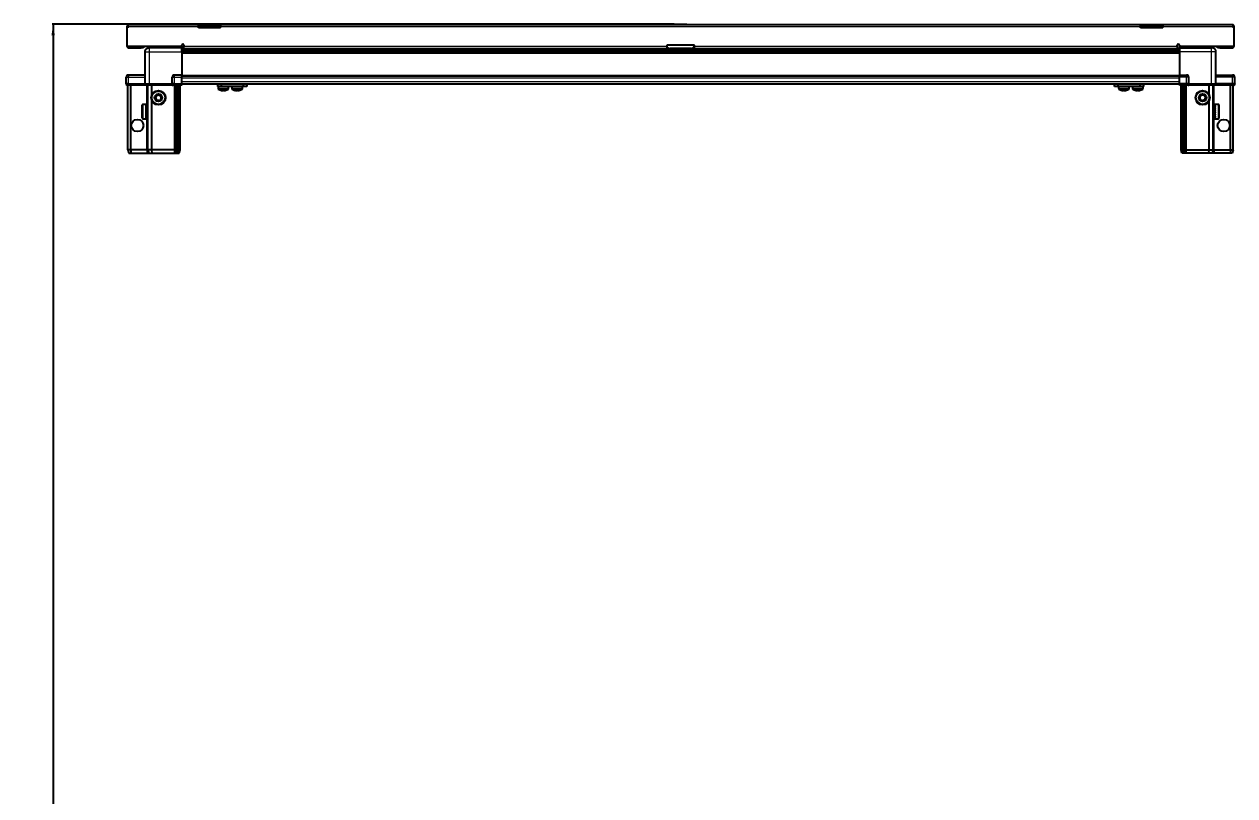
# Model space of a CAD drawing. Header units: millimetres. Extents: x 355 to 4962, y -1219 to 1488.
# Drawn here: x 419 to 1511, y 99 to 795 of the extents above; entities that cross this region are included whole.
import ezdxf

# ---------------------------------------------------------------- set-up
doc = ezdxf.new("R2010")
doc.units = ezdxf.units.MM
doc.layers.add('FORMAT', color=7, linetype='Continuous')
doc.styles.add('SLDTEXTSTYLE0', font='TXT', dxfattribs={"width": 0.75})
doc.dimstyles.new('SLDDIMSTYLE0', dxfattribs={"dimtxt": 20, "dimasz": 10, "dimexe": 0, "dimexo": 0.0625, "dimgap": 5, "dimtad": 2, "dimdec": 1, "dimrnd": 1e-09, "dimzin": 12, "dimdsep": 46, "dimtxsty": 'SLDTEXTSTYLE0', "dimsah": 1, "dimcen": 0.09, "dimadec": 0, "dimazin": 3, "dimtfac": 1, "dimtofl": 0, "dimtmove": 0, "dimatfit": 3, "dimfxl": 0, "dimfrac": 2, "dimtolj": 1, "dimtzin": 12, "dimarcsym": 0})

# ---------------------------------------------------------------- blocks, each defined once
blk = doc.blocks.new('_D_8')
at = {"layer": 'FORMAT'}
for p, q in [((1005.6, 794.5), (444.4, 794.5)), ((445.4, 794.5), (445.4, -1212.5)), ((514, -1212.5), (444.4, -1212.5))]:
    blk.add_line(p, q, dxfattribs=at)
for points in [[(445.4, 794.5), (443.9, 784.5), (446.9, 784.5)], [(445.4, -1212.5), (446.9, -1202.5), (443.9, -1202.5)]]:
    blk.add_solid(points, dxfattribs=at)
at = {"layer": 'FORMAT', "insert": (419.6, -238.5), "char_height": 20, "attachment_point": 1, "rotation": 90, "style": 'SLDTEXTSTYLE0'}
blk.add_mtext('2007', dxfattribs=at)

msp = doc.modelspace()

# ---------------------------------------------------------------- linework, layer by layer
at = {"color": 7, "linetype": 'Continuous', "lineweight": 25}
for p, q in [((512.9, 792.11), (511.9, 792.11)), ((511.9, 792.11), (511.9, 791.21)), ((512.9, 791.21), (511.9, 791.21)), ((511.9, 791.21), (511.9, 774.71)), ((512.9, 792.11), (512.9, 791.21)), ((513.5, 794.21), (576.4, 794.21)), ((576.4, 792.11), (576.4, 794.21)), ((576.4, 794.21), (586.4, 794.21)), ((586.4, 792.71), (576.4, 792.71)), ((576.4, 791.21), (576.4, 792.11)), ((596.4, 791.21), (576.4, 791.21)), ((586.4, 794.21), (596.4, 794.21)), ((596.4, 792.71), (586.4, 792.71)), ((596.4, 794.21), (1426.4, 794.21)), ((596.4, 794.21), (596.4, 792.11)), ((596.4, 791.21), (596.4, 792.11)), ((1005.61, 794.51), (1005.61, 794.21)), ((1005.61, 794.51), (1017.18, 794.51)), ((1017.18, 794.21), (1017.18, 794.51)), ((1426.4, 792.11), (1426.4, 794.21)), ((1426.4, 794.21), (1436.4, 794.21)), ((1436.4, 792.71), (1426.4, 792.71)), ((1426.4, 791.21), (1426.4, 792.11)), ((1446.4, 791.21), (1426.4, 791.21)), ((1436.4, 794.21), (1446.4, 794.21)), ((1446.4, 792.71), (1436.4, 792.71)), ((1446.4, 794.21), (1509.3, 794.21)), ((1446.4, 794.21), (1446.4, 792.11)), ((1446.4, 791.21), (1446.4, 792.11)), ((1509.9, 792.11), (1510.9, 792.11)), ((1509.9, 792.11), (1509.9, 791.21)), ((1510.9, 791.21), (1509.9, 791.21)), ((1510.9, 791.21), (1510.9, 792.11)), ((1510.9, 774.71), (1510.9, 791.21)), ((561.4, 774.71), (561.4, 775.56)), ((563.4, 775.56), (563.4, 774.81)), ((1023.9, 775.71), (998.9, 775.71)), ((998.9, 775.71), (998.9, 774.81)), ((1023.9, 774.81), (1023.9, 775.71)), ((1459.4, 774.81), (1459.4, 775.56)), ((1461.4, 775.56), (1461.4, 774.71)), ((511.9, 774.71), (561.4, 774.71)), ((514, 773.21), (524.9, 773.21)), ((526.9, 773.21), (524.9, 773.21)), ((526.9, 774.71), (526.9, 773.21)), ((528.4, 740.71), (528.4, 769.71)), ((532.15, 774.71), (532.15, 773.21)), ((561.4, 773.21), (532.4, 773.21)), ((558.65, 773.21), (558.65, 774.71)), ((561.4, 774.71), (561.4, 773.21)), ((561.4, 772.56), (585.27, 772.56)), ((1461.4, 770.77), (561.4, 770.77)), ((1461.4, 770.74), (561.4, 770.74)), ((561.4, 769.71), (561.4, 748.71)), ((563.4, 772.71), (563.4, 774.81)), ((563.4, 772.71), (998.9, 772.71)), ((579.9, 772.71), (579.9, 772.56)), ((580.06, 772.71), (580.06, 772.56)), ((580.26, 772.71), (580.26, 772.56)), ((580.82, 772.71), (580.82, 772.56)), ((581.23, 772.71), (581.23, 772.56)), ((582.12, 772.71), (582.12, 772.56)), ((582.7, 772.71), (582.7, 772.56)), ((583.84, 772.71), (583.84, 772.56)), ((584.54, 772.71), (584.54, 772.56)), ((585.27, 772.56), (585.81, 772.56)), ((585.81, 772.71), (585.81, 772.56)), ((585.81, 772.56), (585.82, 772.56)), ((585.82, 772.56), (586.55, 772.56)), ((586, 772.71), (586, 772.56)), ((586.5, 772.71), (586.5, 772.56)), ((586.55, 772.71), (586.55, 772.56)), ((586.55, 772.56), (587.52, 772.56)), ((586.55, 772.56), (586.55, 772.56)), ((587.52, 772.56), (1435.27, 772.56)), ((587.84, 772.71), (587.84, 772.56)), ((587.86, 772.71), (587.86, 772.56)), ((588.55, 772.71), (588.55, 772.56)), ((589.73, 772.71), (589.73, 772.56)), ((590.34, 772.71), (590.34, 772.56)), ((591.29, 772.71), (591.29, 772.56)), ((591.74, 772.71), (591.74, 772.56)), ((592.37, 772.71), (592.37, 772.56)), ((592.62, 772.71), (592.62, 772.56)), ((592.87, 772.71), (592.87, 772.56)), ((592.89, 772.71), (592.89, 772.56)), ((998.9, 774.81), (998.9, 772.71)), ((1020.9, 772.71), (1001.9, 772.71)), ((1023.9, 772.71), (1023.9, 774.81)), ((1023.9, 772.71), (1459.4, 772.71)), ((1429.9, 772.71), (1429.9, 772.56)), ((1430.01, 772.71), (1430.01, 772.56)), ((1430.19, 772.71), (1430.19, 772.56)), ((1430.7, 772.71), (1430.7, 772.56)), ((1431.09, 772.71), (1431.09, 772.56)), ((1431.94, 772.71), (1431.94, 772.56)), ((1432.51, 772.71), (1432.51, 772.56)), ((1433.62, 772.71), (1433.62, 772.56)), ((1434.31, 772.71), (1434.31, 772.56)), ((1435.27, 772.56), (1435.58, 772.56)), ((1435.58, 772.71), (1435.58, 772.56)), ((1435.58, 772.56), (1435.58, 772.56)), ((1435.58, 772.56), (1436.31, 772.56)), ((1435.84, 772.71), (1435.84, 772.56)), ((1436.31, 772.71), (1436.31, 772.56)), ((1436.31, 772.56), (1437.61, 772.56)), ((1437.52, 772.56), (1461.4, 772.56)), ((1437.61, 772.71), (1437.61, 772.56)), ((1437.7, 772.71), (1437.7, 772.56)), ((1438.33, 772.71), (1438.33, 772.56)), ((1439.52, 772.71), (1439.52, 772.56)), ((1440.15, 772.71), (1440.15, 772.56)), ((1441.13, 772.71), (1441.13, 772.56)), ((1441.61, 772.71), (1441.61, 772.56)), ((1442.28, 772.71), (1442.28, 772.56)), ((1442.55, 772.71), (1442.55, 772.56)), ((1442.84, 772.71), (1442.84, 772.56)), ((1442.9, 772.56), (1442.9, 772.71)), ((1442.9, 772.71), (1442.9, 772.56)), ((1459.4, 774.81), (1459.4, 772.71)), ((1461.4, 774.71), (1461.4, 773.21)), ((1461.4, 774.71), (1510.9, 774.71)), ((1461.4, 773.21), (1490.4, 773.21)), ((1461.4, 769.71), (1461.4, 748.71)), ((1461.55, 773.21), (1461.55, 769.71)), ((1464.15, 774.71), (1464.15, 773.21)), ((1490.65, 773.21), (1490.65, 774.71)), ((1494.4, 740.71), (1494.4, 769.71)), ((1495.9, 773.21), (1495.9, 774.71)), ((1497.9, 773.21), (1495.9, 773.21)), ((1497.9, 773.21), (1508.8, 773.21)), ((511.4, 740.71), (511.4, 746.71)), ((528.4, 748.71), (513.4, 748.71)), ((552.9, 740.71), (552.9, 746.71)), ((561.4, 748.71), (554.9, 748.71)), ((561.4, 746.71), (561.4, 748.71)), ((561.4, 748.06), (1461.4, 748.06)), ((561.4, 740.71), (561.4, 746.71)), ((1461.4, 748.71), (1467.9, 748.71)), ((1461.4, 746.71), (1461.4, 748.71)), ((1461.4, 740.71), (1461.4, 746.71)), ((1469.9, 740.71), (1469.9, 746.71)), ((1494.4, 748.71), (1509.4, 748.71)), ((1511.4, 740.71), (1511.4, 746.71)), ((511.4, 740.71), (511.4, 740.38)), ((511.4, 740.71), (511.4, 740.71)), ((511.4, 740.71), (511.4, 740.38)), ((513.4, 740.71), (511.4, 740.71)), ((511.4, 740.38), (511.9, 739.51)), ((511.4, 740.38), (511.9, 739.51)), ((511.9, 739.51), (513.4, 739.51)), ((512.9, 681.21), (512.9, 739.51)), ((513.4, 740.71), (528.2, 740.71)), ((528.2, 739.51), (513.4, 739.51)), ((515.4, 681.21), (515.4, 739.51)), ((528.2, 740.71), (528.4, 740.71)), ((528.4, 739.51), (528.2, 739.51)), ((528.4, 740.71), (528.4, 739.51)), ((528.4, 740.71), (532.4, 740.71)), ((532.4, 739.51), (528.4, 739.51)), ((530.9, 681.21), (530.9, 739.51)), ((532.4, 740.71), (552.7, 740.71)), ((552.7, 739.51), (532.4, 739.51)), ((534.4, 730.71), (534.4, 739.51)), ((552.7, 740.71), (552.9, 740.71)), ((552.9, 739.51), (552.7, 739.51)), ((552.9, 740.71), (552.9, 739.51)), ((554.9, 740.71), (552.9, 740.71)), ((552.9, 740.71), (554.9, 740.71)), ((552.9, 739.51), (553.57, 739.51)), ((561.4, 739.51), (553.57, 739.51)), ((554.9, 740.71), (561.4, 740.71)), ((554.9, 740.38), (561.4, 740.38)), ((555.9, 681.21), (555.9, 739.51)), ((556.9, 681.21), (556.9, 739.51)), ((558.4, 681.21), (558.4, 739.51)), ((559.9, 681.21), (559.9, 739.51)), ((561.4, 740.86), (1461.4, 740.86)), ((561.4, 740.71), (561.4, 740.38)), ((561.4, 740.38), (561.4, 739.51)), ((593.85, 738.36), (593.85, 740.86)), ((596.85, 738.36), (593.85, 738.36)), ((594.2, 738.36), (594.2, 736.46)), ((596.85, 740.86), (596.85, 738.36)), ((617.05, 738.36), (596.85, 738.36)), ((603.7, 736.46), (603.7, 738.36)), ((606.65, 738.36), (606.65, 736.46)), ((606.7, 738.36), (606.7, 736.46)), ((616.2, 736.46), (616.2, 738.36)), ((617.05, 738.36), (617.05, 740.86)), ((620.05, 738.36), (617.05, 738.36)), ((620.05, 740.86), (620.05, 738.36)), ((1402.75, 738.36), (1402.75, 740.86)), ((1405.75, 738.36), (1402.75, 738.36)), ((1405.75, 740.86), (1405.75, 738.36)), ((1425.95, 738.36), (1405.75, 738.36)), ((1406.6, 738.36), (1406.6, 736.46)), ((1416.1, 736.46), (1416.1, 738.36)), ((1416.15, 736.46), (1416.15, 738.36)), ((1419.1, 738.36), (1419.1, 736.46)), ((1425.95, 738.36), (1425.95, 740.86)), ((1428.95, 738.36), (1425.95, 738.36)), ((1428.6, 736.46), (1428.6, 738.36)), ((1428.95, 740.86), (1428.95, 738.36)), ((1461.4, 740.71), (1467.9, 740.71)), ((1461.4, 740.71), (1461.4, 740.38)), ((1461.4, 740.71), (1461.4, 740.71)), ((1467.9, 740.71), (1461.4, 740.71)), ((1461.4, 739.51), (1461.4, 740.38)), ((1461.4, 740.38), (1461.4, 740.38)), ((1461.4, 740.38), (1467.9, 740.38)), ((1469.22, 739.51), (1461.4, 739.51)), ((1462.9, 681.21), (1462.9, 739.51)), ((1464.4, 681.21), (1464.4, 739.51)), ((1465.9, 681.21), (1465.9, 739.51)), ((1466.9, 681.21), (1466.9, 739.51)), ((1469.9, 740.71), (1467.9, 740.71)), ((1469.22, 739.51), (1469.9, 739.51)), ((1469.9, 740.71), (1469.9, 739.51)), ((1469.9, 740.71), (1470.1, 740.71)), ((1470.1, 739.51), (1469.9, 739.51)), ((1470.1, 740.71), (1490.4, 740.71)), ((1490.4, 739.51), (1470.1, 739.51)), ((1488.4, 730.71), (1488.4, 739.51)), ((1490.4, 740.71), (1494.4, 740.71)), ((1494.4, 739.51), (1490.4, 739.51)), ((1491.9, 681.21), (1491.9, 739.51)), ((1494.4, 740.71), (1494.4, 739.51)), ((1494.4, 740.71), (1494.6, 740.71)), ((1494.6, 739.51), (1494.4, 739.51)), ((1494.6, 740.71), (1509.4, 740.71)), ((1509.4, 740.71), (1494.6, 740.71)), ((1509.4, 739.51), (1494.6, 739.51)), ((1507.4, 681.21), (1507.4, 739.51)), ((1511.4, 740.71), (1509.4, 740.71)), ((1509.4, 739.51), (1510.9, 739.51)), ((1509.9, 681.21), (1509.9, 739.51)), ((1510.9, 739.51), (1511.4, 740.38)), ((1511.4, 740.71), (1511.4, 740.38)), ((525.7, 710.01), (525.7, 721.41)), ((529.4, 722.21), (526.5, 722.21)), ((528.9, 722.12), (529.4, 722.12)), ((528.9, 722.12), (528.9, 721.95)), ((528.9, 721.95), (529.4, 721.95)), ((528.9, 721.47), (529.4, 721.47)), ((528.9, 721.47), (528.9, 721.09)), ((528.9, 721.09), (529.4, 721.09)), ((529.4, 722.12), (529.4, 722.21)), ((529.4, 721.95), (529.4, 722.12)), ((529.4, 721.47), (529.4, 721.95)), ((529.4, 721.09), (529.4, 721.47)), ((529.4, 720.25), (529.4, 721.09)), ((534.4, 681.21), (534.4, 725.71)), ((1488.4, 681.21), (1488.4, 725.71)), ((1496.3, 722.21), (1493.4, 722.21)), ((1493.4, 722.21), (1493.4, 722.2)), ((1493.9, 722.2), (1493.4, 722.2)), ((1493.4, 722.2), (1493.4, 722.12)), ((1493.4, 722.12), (1493.4, 721.78)), ((1493.9, 722.12), (1493.4, 722.12)), ((1493.9, 721.78), (1493.4, 721.78)), ((1493.4, 721.78), (1493.4, 721.48)), ((1493.4, 721.48), (1493.4, 720.76)), ((1493.9, 721.48), (1493.4, 721.48)), ((1493.9, 722.12), (1493.9, 722.2)), ((1493.9, 721.48), (1493.9, 721.78)), ((1497.1, 721.41), (1497.1, 719.93)), ((528.9, 720.25), (529.4, 720.25)), ((528.9, 720.25), (528.9, 719.69)), ((528.9, 719.69), (529.4, 719.69)), ((528.9, 718.59), (529.4, 718.59)), ((528.9, 718.59), (528.9, 717.91)), ((528.9, 717.91), (529.4, 717.91)), ((528.9, 716.65), (529.4, 716.65)), ((528.9, 716.65), (528.9, 715.91)), ((528.9, 716.35), (529.4, 716.35)), ((528.9, 715.91), (529.4, 715.91)), ((528.9, 714.61), (529.4, 714.61)), ((528.9, 714.61), (528.9, 713.89)), ((528.9, 714.48), (529.4, 714.48)), ((528.9, 713.89), (529.4, 713.89)), ((528.9, 712.69), (529.4, 712.69)), ((528.9, 712.69), (528.9, 712.06)), ((528.9, 712.06), (529.4, 712.06)), ((528.9, 711.06), (529.4, 711.06)), ((528.9, 711.06), (528.9, 710.57)), ((528.9, 710.57), (529.4, 710.57)), ((528.9, 709.88), (529.4, 709.88)), ((528.9, 709.88), (528.9, 709.6)), ((529.4, 719.69), (529.4, 720.25)), ((529.5, 720.11), (529.4, 720.11)), ((529.4, 718.59), (529.4, 719.69)), ((529.4, 717.91), (529.4, 718.59)), ((529.4, 716.65), (529.4, 717.91)), ((529.4, 716.35), (529.4, 716.65)), ((529.4, 714.61), (529.4, 715.91)), ((529.4, 713.89), (529.4, 714.48)), ((529.4, 712.69), (529.4, 713.89)), ((529.4, 712.06), (529.4, 712.69)), ((529.4, 711.06), (529.4, 712.06)), ((529.4, 711.31), (529.5, 711.31)), ((529.4, 710.57), (529.4, 711.06)), ((529.4, 709.88), (529.4, 710.57)), ((529.4, 709.6), (529.4, 709.88)), ((529.5, 718.6), (529.5, 720.11)), ((529.5, 711.31), (529.5, 718.6)), ((530.38, 719.02), (529.9, 719.71)), ((529.9, 711.71), (529.9, 719.71)), ((529.9, 711.71), (530.38, 712.4)), ((530.86, 719.71), (530.38, 719.02)), ((530.38, 712.4), (530.38, 719.02)), ((530.38, 712.4), (530.86, 711.71)), ((530.9, 719.71), (530.86, 719.71)), ((530.86, 711.71), (530.86, 719.71)), ((530.86, 711.71), (530.9, 711.71)), ((1491.93, 719.71), (1491.9, 719.71)), ((1491.9, 711.71), (1491.93, 711.71)), ((1492.41, 719.02), (1491.93, 719.71)), ((1491.93, 719.71), (1491.93, 718.67)), ((1491.93, 718.67), (1491.93, 711.71)), ((1491.93, 711.71), (1492.41, 712.4)), ((1492.9, 719.71), (1492.41, 719.02)), ((1492.41, 719.02), (1492.41, 718.16)), ((1492.41, 718.16), (1492.41, 712.4)), ((1492.41, 712.4), (1492.9, 711.71)), ((1492.9, 719.71), (1492.9, 718.67)), ((1492.9, 718.67), (1492.9, 711.71)), ((1493.4, 720.11), (1493.3, 720.11)), ((1493.3, 720.11), (1493.3, 711.31)), ((1493.3, 711.31), (1493.4, 711.31)), ((1493.9, 720.76), (1493.4, 720.76)), ((1493.4, 720.76), (1493.4, 720.26)), ((1493.4, 720.26), (1493.4, 719.25)), ((1493.9, 720.26), (1493.4, 720.26)), ((1493.9, 719.25), (1493.4, 719.25)), ((1493.4, 719.25), (1493.4, 718.61)), ((1493.4, 718.61), (1493.4, 717.39)), ((1493.9, 718.61), (1493.4, 718.61)), ((1493.9, 717.39), (1493.4, 717.39)), ((1493.4, 717.39), (1493.4, 716.85)), ((1493.9, 716.85), (1493.4, 716.85)), ((1493.4, 716.67), (1493.4, 715.37)), ((1493.9, 716.67), (1493.4, 716.67)), ((1493.9, 715.37), (1493.4, 715.37)), ((1493.9, 714.98), (1493.4, 714.98)), ((1493.4, 714.98), (1493.4, 714.63)), ((1493.9, 714.63), (1493.4, 714.63)), ((1493.4, 714.63), (1493.4, 713.38)), ((1493.9, 713.38), (1493.4, 713.38)), ((1493.4, 713.38), (1493.4, 712.7)), ((1493.4, 712.7), (1493.4, 711.62)), ((1493.9, 712.7), (1493.4, 712.7)), ((1493.9, 711.62), (1493.4, 711.62)), ((1493.4, 711.62), (1493.4, 711.07)), ((1493.4, 711.07), (1493.4, 710.26)), ((1493.9, 711.07), (1493.4, 711.07)), ((1493.9, 710.26), (1493.4, 710.26)), ((1493.4, 710.26), (1493.4, 709.89)), ((1493.4, 709.89), (1493.4, 709.43)), ((1493.9, 709.89), (1493.4, 709.89)), ((1493.9, 720.26), (1493.9, 720.76)), ((1493.9, 718.61), (1493.9, 719.25)), ((1493.9, 716.67), (1493.9, 717.39)), ((1493.9, 714.63), (1493.9, 715.37)), ((1493.9, 712.7), (1493.9, 713.38)), ((1493.9, 711.07), (1493.9, 711.62)), ((1493.9, 709.89), (1493.9, 710.26)), ((1497.1, 719.93), (1497.1, 710.01)), ((526.5, 709.21), (529.4, 709.21)), ((528.9, 709.6), (529.4, 709.6)), ((528.9, 709.28), (529.4, 709.28)), ((528.9, 709.28), (528.9, 709.22)), ((528.9, 709.22), (529.4, 709.22)), ((529.4, 709.28), (529.4, 709.6)), ((529.4, 709.22), (529.4, 709.28)), ((529.4, 709.21), (529.4, 709.22)), ((1493.9, 709.43), (1493.4, 709.43)), ((1493.4, 709.43), (1493.4, 709.28)), ((1493.4, 709.28), (1493.4, 709.21)), ((1493.9, 709.28), (1493.4, 709.28)), ((1493.4, 709.21), (1496.3, 709.21)), ((1493.9, 709.28), (1493.9, 709.43)), ((515.4, 681.21), (512.9, 681.21)), ((512.9, 681.21), (513.7, 678.21)), ((513.7, 678.21), (515.55, 678.21)), ((529.9, 681.21), (515.4, 681.21)), ((515.4, 681.21), (515.55, 678.21)), ((515.55, 678.21), (529.9, 678.21)), ((530.9, 681.21), (529.9, 681.21)), ((529.9, 678.21), (531.7, 678.21)), ((534.4, 681.21), (530.9, 681.21)), ((530.9, 681.21), (531.7, 678.21)), ((531.7, 678.21), (534.73, 678.21)), ((554.9, 681.21), (534.4, 681.21)), ((534.73, 678.21), (534.4, 681.21)), ((534.73, 678.21), (554.9, 678.21)), ((555.9, 681.21), (554.9, 681.21)), ((554.9, 678.21), (556.7, 678.21)), ((556.9, 681.21), (555.9, 681.21)), ((556.7, 678.21), (555.9, 681.21)), ((556.7, 678.21), (557.44, 678.21)), ((558.4, 681.21), (556.9, 681.21)), ((557.44, 678.21), (556.9, 681.21)), ((557.44, 678.21), (557.94, 678.21)), ((557.94, 678.21), (558.4, 681.21)), ((557.94, 678.21), (559.09, 678.21)), ((559.9, 681.21), (558.4, 681.21)), ((559.09, 678.21), (559.9, 681.21)), ((1462.9, 681.21), (1464.4, 681.21)), ((1463.7, 678.21), (1462.9, 681.21)), ((1464.85, 678.21), (1463.7, 678.21)), ((1464.85, 678.21), (1464.4, 681.21)), ((1464.4, 681.21), (1465.9, 681.21)), ((1465.35, 678.21), (1464.85, 678.21)), ((1465.35, 678.21), (1465.9, 681.21)), ((1466.09, 678.21), (1465.35, 678.21)), ((1465.9, 681.21), (1466.9, 681.21)), ((1466.09, 678.21), (1466.9, 681.21)), ((1467.9, 678.21), (1466.09, 678.21)), ((1466.9, 681.21), (1467.9, 681.21)), ((1467.9, 681.21), (1488.4, 681.21)), ((1488.06, 678.21), (1467.9, 678.21)), ((1488.06, 678.21), (1488.4, 681.21)), ((1491.09, 678.21), (1488.06, 678.21)), ((1488.4, 681.21), (1491.9, 681.21)), ((1491.9, 681.21), (1491.09, 678.21)), ((1492.9, 678.21), (1491.09, 678.21)), ((1491.9, 681.21), (1492.9, 681.21)), ((1492.9, 681.21), (1507.4, 681.21)), ((1507.24, 678.21), (1492.9, 678.21)), ((1507.4, 681.21), (1507.24, 678.21)), ((1509.09, 678.21), (1507.24, 678.21)), ((1507.4, 681.21), (1509.9, 681.21)), ((1509.9, 681.21), (1509.09, 678.21))]:
    msp.add_line(p, q, dxfattribs=at)
at = {"color": 8, "linetype": 'Continuous', "lineweight": 18}
for p, q in [((576.4, 792.11), (512.9, 792.11)), ((586.4, 792.71), (586.4, 794.21)), ((1426.4, 792.11), (596.4, 792.11)), ((1436.4, 794.21), (1436.4, 792.71)), ((1509.9, 792.11), (1446.4, 792.11)), ((514, 774.71), (514, 773.21)), ((524.9, 773.21), (524.9, 774.71)), ((532.4, 769.71), (561.4, 769.71)), ((532.4, 740.71), (532.4, 769.71)), ((561.4, 773.21), (563.4, 773.21)), ((1461.4, 771.98), (561.4, 771.98)), ((561.4, 769.53), (1461.4, 769.53)), ((1461.4, 768.12), (561.4, 768.12)), ((563.4, 774.81), (998.9, 774.81)), ((998.9, 773.21), (1000.24, 773.21)), ((1022.55, 773.21), (1023.9, 773.21)), ((1023.9, 774.81), (1459.4, 774.81)), ((1459.4, 773.21), (1461.4, 773.21)), ((1490.4, 769.71), (1461.4, 769.71)), ((1490.4, 740.71), (1490.4, 769.71)), ((1497.9, 774.71), (1497.9, 773.21)), ((1508.8, 774.71), (1508.8, 773.21)), ((511.4, 746.71), (513.4, 746.71)), ((513.4, 748.71), (513.4, 746.71)), ((513.4, 746.71), (528.4, 746.71)), ((513.4, 740.71), (513.4, 746.71)), ((552.9, 746.71), (554.9, 746.71)), ((554.9, 746.71), (554.9, 748.71)), ((554.9, 746.71), (561.4, 746.71)), ((554.9, 740.71), (554.9, 746.71)), ((561.4, 748.71), (1461.4, 748.71)), ((561.4, 746.06), (1461.4, 746.06)), ((561.4, 742.86), (1461.4, 742.86)), ((1467.9, 746.71), (1461.4, 746.71)), ((1467.9, 746.71), (1467.9, 748.71)), ((1467.9, 740.71), (1467.9, 746.71)), ((1469.9, 746.71), (1467.9, 746.71)), ((1509.4, 746.71), (1494.4, 746.71)), ((1509.4, 748.71), (1509.4, 746.71)), ((1509.4, 740.71), (1509.4, 746.71)), ((1511.4, 746.71), (1509.4, 746.71)), ((513.4, 740.71), (513.4, 739.51)), ((528.2, 739.51), (528.2, 740.71)), ((529.9, 719.71), (529.9, 739.51)), ((532.4, 740.71), (532.4, 739.51)), ((552.7, 739.51), (552.7, 740.71)), ((554.9, 740.71), (554.9, 740.38)), ((554.9, 681.21), (554.9, 739.51)), ((603.7, 736.46), (594.2, 736.46)), ((603.5, 736.09), (594.39, 736.09)), ((606.7, 736.46), (606.65, 736.46)), ((616.2, 736.46), (606.7, 736.46)), ((606.89, 736.09), (606.84, 736.09)), ((616, 736.09), (606.89, 736.09)), ((1408.81, 736.46), (1406.6, 736.46)), ((1408.91, 736.09), (1406.79, 736.09)), ((1416.1, 736.46), (1408.81, 736.46)), ((1415.9, 736.09), (1408.91, 736.09)), ((1415.95, 736.09), (1415.9, 736.09)), ((1416.15, 736.46), (1416.1, 736.46)), ((1426.6, 736.46), (1419.1, 736.46)), ((1426.49, 736.09), (1419.29, 736.09)), ((1428.4, 736.09), (1426.49, 736.09)), ((1428.6, 736.46), (1426.6, 736.46)), ((1461.4, 740.71), (1461.4, 740.38)), ((1467.9, 740.71), (1467.9, 740.38)), ((1467.9, 681.21), (1467.9, 739.51)), ((1470.1, 740.71), (1470.1, 739.51)), ((1490.4, 740.71), (1490.4, 739.51)), ((1492.9, 719.71), (1492.9, 739.51)), ((1494.6, 740.71), (1494.6, 739.51)), ((1509.4, 740.71), (1509.4, 739.51)), ((526.5, 709.21), (526.5, 722.21)), ((1496.3, 722.21), (1496.3, 720.52)), ((529.9, 681.21), (529.9, 711.71)), ((1492.9, 681.21), (1492.9, 711.71)), ((1496.3, 720.52), (1496.3, 709.21)), ((529.9, 681.21), (529.9, 678.21)), ((554.9, 678.21), (554.9, 681.21)), ((1467.9, 678.21), (1467.9, 681.21)), ((1492.9, 681.21), (1492.9, 678.21))]:
    msp.add_line(p, q, dxfattribs=at)
at = {"color": 7, "linetype": 'Continuous', "lineweight": 25}
for centre, radius in [((540.4, 728.21), 6.5), ((1482.4, 728.21), 6.5), ((540.4, 728.21), 3.46), ((1482.4, 728.21), 3.46), ((521.4, 703.21), 5.5), ((1501.4, 703.21), 5.5)]:
    msp.add_circle(centre, radius, dxfattribs=at)
at = {"color": 8, "linetype": 'Continuous', "lineweight": 18}
for centre in [(540.4, 728.21), (1482.4, 728.21)]:
    msp.add_circle(centre, 5.7, dxfattribs=at)
at = {"color": 7, "linetype": 'Continuous', "lineweight": 25}
for centre, radius, start, end in [((562.4, 775.56), 1, 0, 180), ((1001.9, 775.71), 3, 180, 270), ((1020.9, 775.71), 3, 270, 360), ((1460.4, 775.56), 1, 0, 180), ((514, 775.31), 2.1, 196.60155, 270), ((1508.8, 775.31), 2.1, 270, 343.39845), ((513.4, 746.71), 2, 90, 180), ((554.9, 746.71), 2, 90, 180), ((1467.9, 746.71), 2, 0, 90), ((1509.4, 746.71), 2, 0, 90), ((594.65, 736.46), 0.45, 180, 235.28209), ((598.95, 742.66), 8, 235.28209, 258.9392), ((598.95, 742.66), 8, 281.00757, 304.71791), ((603.25, 736.46), 0.45, 304.71791, 0), ((607.1, 736.46), 0.45, 180, 235.28209), ((607.15, 736.46), 0.45, 180, 235.28209), ((611.4, 742.66), 8, 235.28209, 256.54113), ((611.45, 742.66), 8, 235.28209, 259.06255), ((611.45, 742.66), 8, 280.87532, 304.71791), ((615.75, 736.46), 0.45, 304.71791, 0), ((1407.05, 736.46), 0.45, 180, 235.28209), ((1411.35, 742.66), 8, 235.28209, 259.05401), ((1411.35, 742.66), 8, 280.84597, 304.71791), ((1411.4, 742.66), 8, 280.92113, 304.71791), ((1415.65, 736.46), 0.45, 304.71791, 0), ((1415.7, 736.46), 0.45, 304.71791, 0), ((1419.55, 736.46), 0.45, 180, 235.28209), ((1423.85, 742.66), 8, 235.28209, 258.92302), ((1423.85, 742.66), 8, 280.93918, 304.71791), ((1428.15, 736.46), 0.45, 304.71791, 0), ((526.5, 721.41), 0.8, 90, 180), ((540.4, 728.21), 2.5, 134.92207, 194.92207), ((540.4, 728.21), 2.5, 194.92207, 254.92207), ((540.4, 728.21), 2.5, 74.92207, 134.92207), ((540.4, 728.21), 2.5, 254.92207, 314.92207), ((540.4, 728.21), 2.5, 14.92207, 74.92207), ((540.4, 728.21), 2.5, 314.92207, 14.92207), ((1482.4, 728.21), 2.5, 118.29497, 178.29497), ((1482.4, 728.21), 2.5, 178.29497, 238.29497), ((1482.4, 728.21), 2.5, 238.29497, 298.29497), ((1482.4, 728.21), 2.5, 58.29497, 118.29497), ((1482.4, 728.21), 2.5, 298.29497, 358.29497), ((1482.4, 728.21), 2.5, 358.29497, 58.29497), ((1496.3, 721.41), 0.8, 0, 90), ((526.5, 710.01), 0.8, 180, 270), ((529.9, 720.11), 0.4, 180, 270), ((529.9, 711.31), 0.4, 90, 180), ((1492.9, 720.11), 0.4, 270, 0), ((1492.9, 711.31), 0.4, 360, 90), ((1496.3, 710.01), 0.8, 270, 360)]:
    msp.add_arc(centre, radius, start, end, dxfattribs=at)
for centre, start_param, end_param in [((554.9, 736.92), 0, 0.7227342), ((1467.9, 736.92), 5.5604511, 6.2831853)]:
    msp.add_ellipse(centre, major_axis=(0, 3.46), ratio=0.5773503, start_param=start_param, end_param=end_param, dxfattribs=at)
for points, knots in [([(513.5, 794.12), (513.41, 794.11), (513.09, 794.06), (512.61, 793.73), (512.14, 793.19), (511.92, 792.6), (511.9, 792.24), (511.9, 792.11)], [0, 0, 0, 0, 0.0892624, 0.3475085, 0.6057515, 0.8639944, 1, 1, 1, 1]), ([(512.9, 792.11), (512.94, 792.37), (513.03, 792.86), (513.17, 793.5), (513.3, 793.97), (513.41, 794.19), (513.47, 794.21), (513.5, 794.21)], [0, 0, 0, 0, 0.2302553, 0.4485219, 0.6667858, 0.8850496, 1, 1, 1, 1]), ([(1509.3, 794.21), (1509.34, 794.19), (1509.43, 794.13), (1509.57, 793.74), (1509.7, 793.18), (1509.81, 792.6), (1509.87, 792.24), (1509.9, 792.11)], [0, 0, 0, 0, 0.2302553, 0.4485219, 0.6667858, 0.8850496, 1, 1, 1, 1]), ([(1510.9, 792.11), (1510.87, 792.37), (1510.82, 792.86), (1510.42, 793.5), (1509.9, 793.95), (1509.48, 794.08), (1509.3, 794.13)], [0, 0, 0, 0, 0.2725536, 0.5309161, 0.7892754, 1, 1, 1, 1]), ([(528.4, 769.71), (528.44, 770.15), (528.51, 770.83), (528.95, 771.65), (529.4, 772.21), (529.96, 772.66), (530.78, 773.09), (531.46, 773.17), (531.9, 773.21)], [0, 0, 0, 0, 0.23945684, 0.36836066, 0.5, 0.63163934, 0.76054316, 1, 1, 1, 1]), ([(532.4, 773.21), (532.33, 773.21), (532.2, 773.21), (532.03, 773.21), (531.92, 773.21), (531.9, 773.21), (531.9, 773.21)], [0, 0, 0, 0, 0.2493943, 0.5003335, 0.7501667, 1, 1, 1, 1]), ([(561.4, 769.71), (561.4, 770.11), (561.4, 770.89), (561.4, 771.94), (561.4, 772.73), (561.4, 773.15), (561.4, 773.2), (561.4, 773.21)], [0, 0, 0, 0, 0.2146939, 0.4293877, 0.6440816, 0.8587754, 1, 1, 1, 1]), ([(1461.4, 769.71), (1461.4, 770.11), (1461.4, 770.89), (1461.4, 771.94), (1461.4, 772.73), (1461.4, 773.15), (1461.4, 773.2), (1461.4, 773.21)], [0, 0, 0, 0, 0.2146939, 0.4293877, 0.6440816, 0.8587754, 1, 1, 1, 1]), ([(1490.4, 773.21), (1490.46, 773.21), (1490.59, 773.21), (1490.76, 773.21), (1490.87, 773.21), (1490.89, 773.21), (1490.9, 773.21)], [0, 0, 0, 0, 0.2493943, 0.5003335, 0.7501667, 1, 1, 1, 1]), ([(1494.4, 769.71), (1494.35, 770.15), (1494.28, 770.83), (1493.84, 771.65), (1493.39, 772.21), (1492.83, 772.66), (1492.01, 773.09), (1491.34, 773.17), (1490.9, 773.21)], [0, 0, 0, 0, 0.2394568, 0.3683607, 0.5, 0.6316393, 0.7605432, 1, 1, 1, 1]), ([(597.45, 734.81), (597.45, 734.81), (597.45, 734.8), (597.31, 734.84), (597.13, 734.89), (596.98, 734.94), (596.91, 734.97), (596.89, 734.98), (596.89, 734.99), (596.91, 734.99), (596.93, 734.98), (597, 734.97), (597.29, 734.9), (597.67, 734.83), (598.08, 734.8), (598.36, 734.82), (598.51, 734.89), (598.61, 734.96), (598.69, 734.98), (598.71, 734.99), (598.73, 734.99), (598.76, 734.99), (598.79, 734.98), (598.9, 734.95), (599.05, 734.88), (599.28, 734.82), (599.57, 734.8), (599.92, 734.82), (600.22, 734.87), (600.47, 734.92), (600.58, 734.95), (600.66, 734.97), (600.72, 734.98), (600.76, 734.98), (600.77, 734.99), (600.78, 734.99), (600.78, 734.99)], [0, 0, 0, 0, 0.02609806, 0.07983731, 0.13720457, 0.17835712, 0.1990393, 0.20333955, 0.20768945, 0.21072293, 0.21454384, 0.22147953, 0.24860164, 0.35577715, 0.40489702, 0.45442268, 0.54604997, 0.59140385, 0.59711865, 0.60132508, 0.60438175, 0.60744379, 0.6119905, 0.62422862, 0.67851933, 0.75975016, 0.80430476, 0.84902576, 0.92362505, 0.95135982, 0.96870753, 0.97999594, 0.99114211, 0.99547316, 0.99884503, 1, 1, 1, 1]), ([(600.78, 734.99), (600.78, 734.99), (600.79, 734.99), (600.79, 734.98), (600.75, 734.94), (600.61, 734.88), (600.47, 734.82), (600.42, 734.8), (600.46, 734.81), (600.48, 734.81)], [0, 0, 0, 0, 0.0151829, 0.0365363, 0.0956997, 0.3601423, 0.6752387, 0.8745348, 1, 1, 1, 1]), ([(609.93, 734.81), (609.94, 734.81), (609.96, 734.81), (609.81, 734.85), (609.65, 734.92), (609.54, 734.97), (609.53, 734.98), (609.54, 734.99), (609.55, 734.99), (609.58, 734.98), (609.67, 734.96), (610.01, 734.89), (610.43, 734.81), (610.86, 734.8), (611.08, 734.83), (611.25, 734.89), (611.37, 734.94), (611.45, 734.97), (611.5, 734.98), (611.53, 734.99), (611.55, 734.99), (611.58, 734.98), (611.63, 734.97), (611.77, 734.9), (611.92, 734.83), (612.23, 734.8), (612.61, 734.82), (613, 734.89), (613.3, 734.96), (613.4, 734.98), (613.43, 734.99), (613.44, 734.99), (613.45, 734.99), (613.44, 734.98), (613.39, 734.95), (613.21, 734.88), (613.01, 734.82), (612.97, 734.81), (612.96, 734.81)], [0, 0, 0, 0, 0.0283629, 0.0806823, 0.1383562, 0.1672924, 0.1709175, 0.1737955, 0.1766977, 0.1800498, 0.1863992, 0.2130773, 0.319019, 0.3539804, 0.3992833, 0.4476446, 0.4823368, 0.4997721, 0.5033973, 0.5070643, 0.5096216, 0.5128427, 0.5186896, 0.5415539, 0.6319042, 0.6733129, 0.7150637, 0.7923067, 0.8305407, 0.8353583, 0.8389044, 0.8414812, 0.8440625, 0.8478955, 0.8582124, 0.9039802, 0.9724588, 1, 1, 1, 1]), ([(1409.83, 734.81), (1409.82, 734.81), (1409.79, 734.82), (1409.58, 734.88), (1409.41, 734.95), (1409.36, 734.97), (1409.34, 734.98), (1409.35, 734.99), (1409.36, 734.99), (1409.37, 734.98), (1409.43, 734.97), (1409.65, 734.92), (1409.98, 734.85), (1410.36, 734.81), (1410.64, 734.8), (1410.9, 734.84), (1411.04, 734.91), (1411.16, 734.97), (1411.22, 734.98), (1411.24, 734.99), (1411.26, 734.99), (1411.28, 734.98), (1411.33, 734.98), (1411.45, 734.93), (1411.61, 734.86), (1411.86, 734.8), (1412.21, 734.81), (1412.59, 734.85), (1412.92, 734.92), (1413.14, 734.97), (1413.23, 734.98), (1413.24, 734.99), (1413.26, 734.99), (1413.26, 734.98), (1413.24, 734.96), (1413.08, 734.89), (1412.84, 734.81), (1412.85, 734.81), (1412.86, 734.81)], [0, 0, 0, 0, 0.02451912, 0.10597395, 0.13384212, 0.14781851, 0.15355312, 0.15640274, 0.15927956, 0.16178012, 0.16647727, 0.18164832, 0.25411072, 0.30099815, 0.33557914, 0.37919172, 0.4620214, 0.4826759, 0.48645495, 0.49027069, 0.49281666, 0.49535678, 0.49978442, 0.51342704, 0.5769545, 0.64097254, 0.67901695, 0.73137106, 0.78908324, 0.81803858, 0.82166614, 0.82454604, 0.82745017, 0.83080452, 0.83715808, 0.86385392, 0.96986594, 1, 1, 1, 1]), ([(1422.31, 734.81), (1422.33, 734.81), (1422.38, 734.8), (1422.32, 734.82), (1422.2, 734.87), (1422.09, 734.92), (1422.04, 734.95), (1422.01, 734.97), (1422, 734.98), (1422, 734.98), (1422.01, 734.99), (1422.01, 734.99), (1422.01, 734.99)], [0, 0, 0, 0, 0.117513, 0.3191822, 0.6555874, 0.7806573, 0.8588867, 0.9097918, 0.9600554, 0.9795862, 0.9947917, 1, 1, 1, 1]), ([(1422.01, 734.99), (1422.02, 734.99), (1422.03, 734.99), (1422.07, 734.98), (1422.23, 734.94), (1422.51, 734.88), (1422.87, 734.82), (1423.2, 734.8), (1423.53, 734.82), (1423.73, 734.88), (1423.9, 734.95), (1423.97, 734.97), (1424.02, 734.98), (1424.05, 734.99), (1424.07, 734.99), (1424.09, 734.98), (1424.13, 734.97), (1424.24, 734.92), (1424.35, 734.85), (1424.55, 734.81), (1424.79, 734.8), (1425.18, 734.84), (1425.54, 734.91), (1425.8, 734.97), (1425.87, 734.98), (1425.89, 734.99), (1425.9, 734.99), (1425.9, 734.98), (1425.89, 734.98), (1425.79, 734.93), (1425.57, 734.86), (1425.36, 734.8), (1425.35, 734.81), (1425.35, 734.81)], [0, 0, 0, 0, 0.0033506, 0.0080628, 0.021119, 0.0794763, 0.1490118, 0.1929925, 0.2373326, 0.3338878, 0.3669223, 0.3834897, 0.3902874, 0.3936653, 0.3970754, 0.4000395, 0.4056074, 0.423591, 0.5094867, 0.5650663, 0.606058, 0.6577556, 0.7559406, 0.7804241, 0.7849037, 0.7894268, 0.7924448, 0.7954558, 0.8007042, 0.816876, 0.8921804, 0.9680663, 1, 1, 1, 1]), ([(537.61, 728.96), (537.97, 729.33), (538.66, 730.01), (539.34, 730.69), (539.65, 731)], [0, 0, 0, 0, 0.5346859, 1, 1, 1, 1]), ([(538.35, 726.18), (538.26, 726.51), (538.05, 727.3), (537.79, 728.27), (537.64, 728.84), (537.61, 728.96)], [0, 0, 0, 0, 0.36290056, 0.86687533, 1, 1, 1, 1]), ([(541.14, 725.42), (540.64, 725.56), (539.71, 725.81), (538.78, 726.06), (538.35, 726.18)], [0, 0, 0, 0, 0.5346859, 1, 1, 1, 1]), ([(539.65, 731), (540.15, 730.87), (541.08, 730.62), (542.01, 730.37), (542.44, 730.25)], [0, 0, 0, 0, 0.5346859, 1, 1, 1, 1]), ([(543.18, 727.46), (542.82, 727.1), (542.14, 726.42), (541.46, 725.74), (541.14, 725.42)], [0, 0, 0, 0, 0.5346859, 1, 1, 1, 1]), ([(542.44, 730.25), (542.47, 730.13), (542.63, 729.55), (542.88, 728.59), (543.09, 727.8), (543.18, 727.46)], [0, 0, 0, 0, 0.13312467, 0.63709944, 1, 1, 1, 1]), ([(1479.85, 726.85), (1479.87, 727.36), (1479.9, 728.32), (1479.93, 729.28), (1479.94, 729.73)], [0, 0, 0, 0, 0.5346859, 1, 1, 1, 1]), ([(1482.31, 725.33), (1482.02, 725.51), (1481.32, 725.94), (1480.47, 726.46), (1479.96, 726.78), (1479.85, 726.85)], [0, 0, 0, 0, 0.3629006, 0.8668753, 1, 1, 1, 1]), ([(1479.94, 729.73), (1480.39, 729.98), (1481.24, 730.43), (1482.09, 730.89), (1482.48, 731.1)], [0, 0, 0, 0, 0.5346859, 1, 1, 1, 1]), ([(1484.85, 726.7), (1484.4, 726.45), (1483.55, 725.99), (1482.7, 725.54), (1482.31, 725.33)], [0, 0, 0, 0, 0.5346859, 1, 1, 1, 1]), ([(1482.48, 731.1), (1482.59, 731.03), (1483.1, 730.72), (1483.94, 730.2), (1484.64, 729.76), (1484.94, 729.58)], [0, 0, 0, 0, 0.1331247, 0.6370994, 1, 1, 1, 1]), ([(1484.94, 729.58), (1484.92, 729.07), (1484.89, 728.1), (1484.87, 727.14), (1484.85, 726.7)], [0, 0, 0, 0, 0.53468586, 1, 1, 1, 1])]:
    msp.add_open_spline(points, degree=3, knots=knots, dxfattribs=at)
at = {"color": 8, "linetype": 'Continuous', "lineweight": 18}
for points in [[(528.4, 769.71), (528.46, 769.71), (528.58, 769.71), (529.5, 769.71), (530.82, 769.71), (531.87, 769.71), (532.4, 769.71)], [(1494.4, 769.71), (1494.34, 769.71), (1494.22, 769.71), (1493.29, 769.71), (1491.97, 769.71), (1490.92, 769.71), (1490.4, 769.71)]]:
    msp.add_open_spline(points, degree=3, dxfattribs=at)
for points, knots in [([(532.4, 769.71), (532.4, 770.15), (532.4, 770.83), (532.4, 771.65), (532.4, 772.21), (532.4, 772.66), (532.4, 773.09), (532.4, 773.17), (532.4, 773.21)], [0, 0, 0, 0, 0.23945684, 0.36836066, 0.5, 0.63163934, 0.76054316, 1, 1, 1, 1]), ([(1490.4, 769.71), (1490.4, 770.15), (1490.4, 770.83), (1490.4, 771.65), (1490.4, 772.21), (1490.4, 772.66), (1490.4, 773.09), (1490.4, 773.17), (1490.4, 773.21)], [0, 0, 0, 0, 0.2394568, 0.3683607, 0.5, 0.6316393, 0.7605432, 1, 1, 1, 1])]:
    msp.add_open_spline(points, degree=3, knots=knots, dxfattribs=at)

# ---------------------------------------------------------------- dimensions: what is measured, and where the dimension line sits
at = {"layer": 'FORMAT'}
dim = msp.add_linear_dim(base=(445.4, -1212.49), p1=(1005.61, 794.51), p2=(514, -1212.49), angle=90, dimstyle='SLDDIMSTYLE0', dxfattribs=at)
dim.commit()
dim.dimension.update_dxf_attribs({"geometry": '_D_8', "text_midpoint": (445.4, -208.99), "dimtype": 160})

doc.saveas('drawing.dxf')
